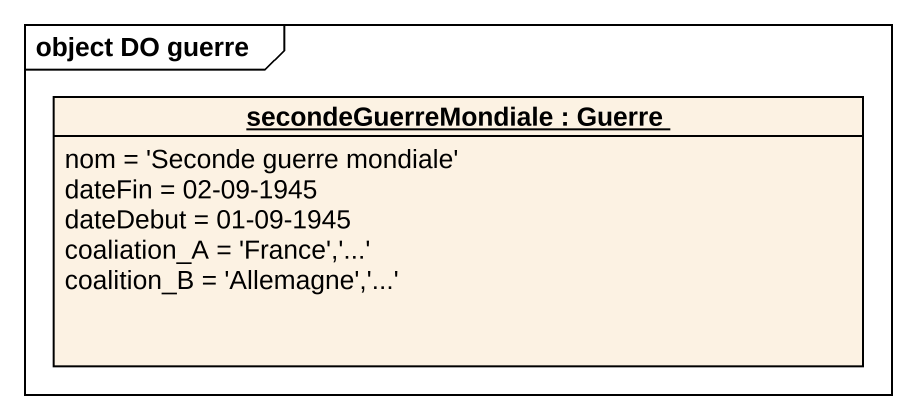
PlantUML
@startuml
mainframe object DO guerre
hide circle
hide empty members
object "secondeGuerreMondiale : Guerre" as secondeGuerreMondiale {
  nom = 'Seconde guerre mondiale'
  dateFin = 02-09-1945
  dateDebut = 01-09-1945
  coaliation_A = 'France','...'
  coalition_B = 'Allemagne','...'
}
@enduml
